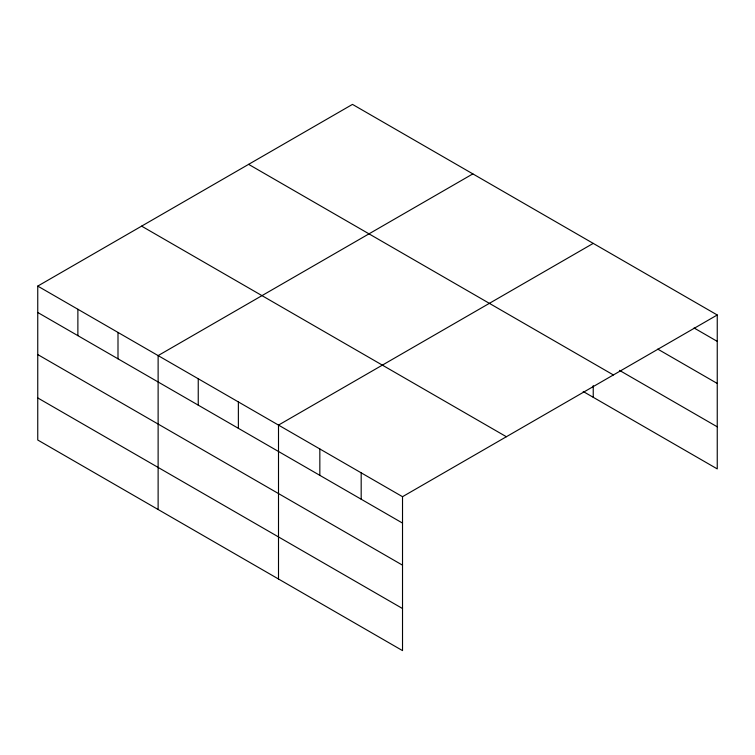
<?xml version="1.0" encoding="UTF-8"?>
<svg xmlns="http://www.w3.org/2000/svg" width="755" height="755" viewBox="0 0 755 755"><rect width="100%" height="100%" fill="white"/><g stroke="black" fill="none" stroke-linecap="round" stroke-linejoin="round"><path stroke-width="1.13" d="M37.75 286.098L402.519 496.696L402.519 650.612L37.75 440.014L37.75 286.098L352.481 104.388L717.25 314.986L717.25 468.902L583.2 391.505M472.856 173.886L158.125 355.596L158.125 509.512M593.232 243.384L278.501 425.093L278.501 579.01M402.519 496.696L717.25 314.986M694.062 327.981L717.25 341.373M657.756 349.112L717.25 383.455M619.44 370.346L717.25 426.82M248.621 164.354L613.39 374.952M141.61 226.132L506.378 436.73M37.75 312.485L402.519 523.083M37.75 354.567L402.519 565.165M37.75 397.932L402.519 608.53M593.232 385.607L593.232 397.3M361.183 472.828L361.183 499.215M319.837 448.961L319.837 475.339M238.372 401.924L238.372 428.311M198.244 378.755L198.244 405.142M117.997 332.426L117.997 358.814M77.878 309.257L77.878 335.645"/></g></svg>
